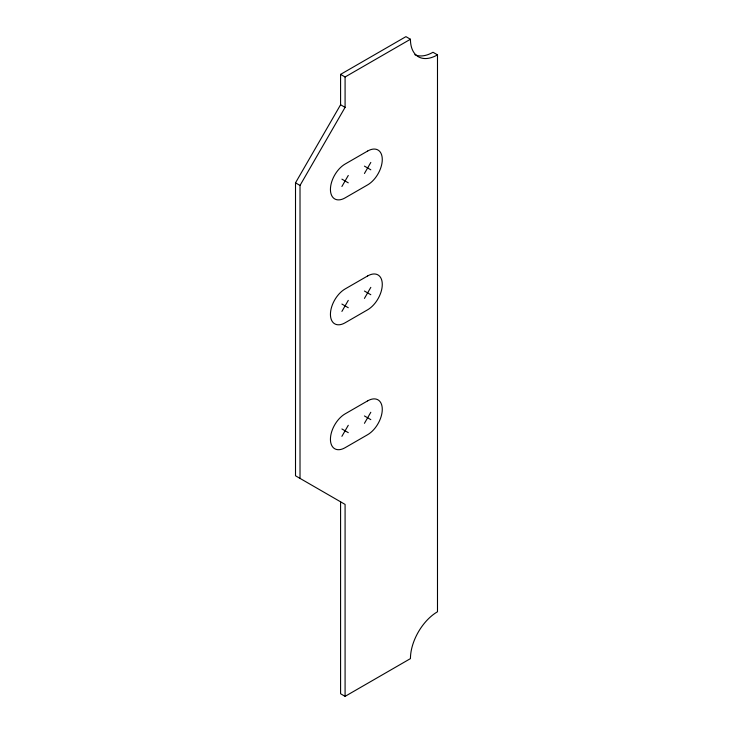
<?xml version="1.0" encoding="UTF-8"?>
<svg xmlns="http://www.w3.org/2000/svg" width="733" height="733" viewBox="0 0 733 733"><rect width="100%" height="100%" fill="white"/><g stroke="black" fill="none" stroke-linecap="round" stroke-linejoin="round"><path stroke-width="1.1" d="M345.087 696.35L345.087 504.414L295.509 475.781L295.509 182.838L340.579 104.764L340.579 74.381L405.935 36.65L410.443 39.252A38.244 22.082 -60 0 0 437.491 54.865L437.491 611.771A38.244 22.082 -60 0 0 410.443 658.619L345.087 696.35L340.579 693.748L340.579 501.812M300.017 478.383L300.017 185.44L345.087 107.366L345.087 76.983L410.443 39.252M341.899 186.494L348.276 175.453M364.438 173.483L370.816 162.442M341.899 311.415L348.276 300.374M364.438 298.395L370.816 287.354M341.899 436.327L348.276 425.287M364.438 423.317L370.816 412.276M437.491 54.865L432.983 52.263A38.244 22.082 -60 0 1 414.805 54.654M340.579 74.381L345.087 76.983M340.579 104.764L345.087 107.366M364.438 166.125L370.816 169.809M341.899 179.136L348.276 182.819M295.509 182.838L300.017 185.44M364.438 291.038L370.816 294.721M341.899 304.048L348.276 307.732M364.438 415.95L370.816 419.633M341.899 428.961L348.276 432.644M367.627 151.053L345.087 164.064A20.716 11.957 -60 0 0 330.436 189.435A20.716 11.957 -60 0 0 345.087 197.892L367.627 184.881A20.716 11.957 -60 0 0 382.278 159.51A20.716 11.957 -60 0 0 367.627 151.053M367.627 275.965L345.087 288.976A20.716 11.957 -60 0 0 330.436 314.347A20.716 11.957 -60 0 0 345.087 322.804L367.627 309.793A20.716 11.957 -60 0 0 382.278 284.422A20.716 11.957 -60 0 0 367.627 275.965M367.627 400.878L345.087 413.888A20.716 11.957 -60 0 0 330.436 439.259A20.716 11.957 -60 0 0 345.087 447.716L367.627 434.706A20.716 11.957 -60 0 0 382.278 409.335A20.716 11.957 -60 0 0 367.627 400.878"/></g></svg>
